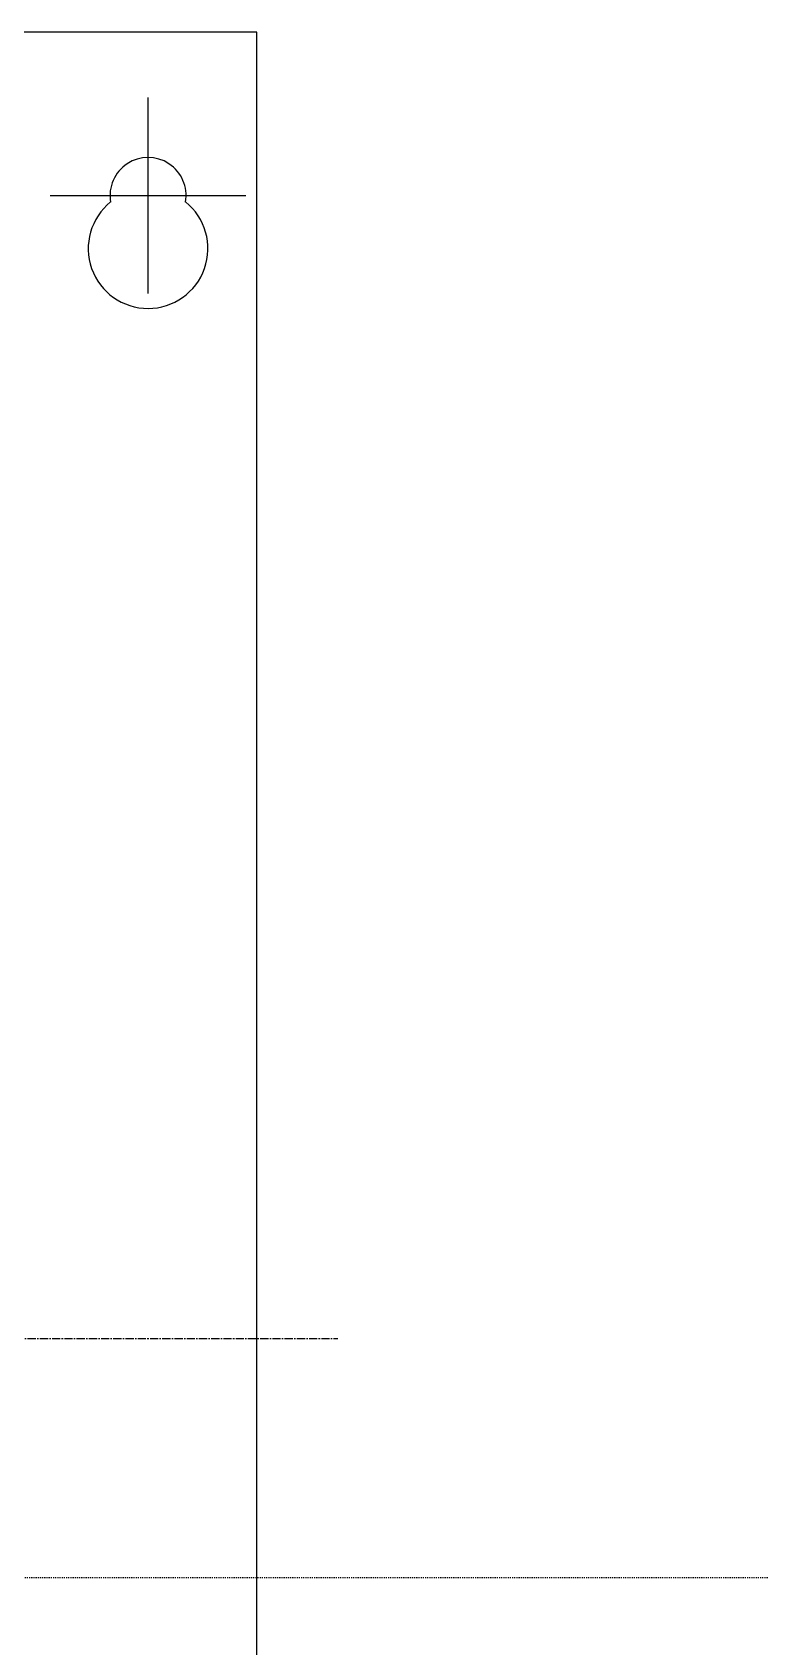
# Model space of a CAD drawing. Extents: x 53 to 624, y 35 to 325.
# Drawn here: x 556.4 to 624, y 150.2 to 298.6 of the extents above; entities that cross this region are included whole.
import ezdxf

# ---------------------------------------------------------------- set-up
doc = ezdxf.new("R2010")
doc.units = 0
doc.linetypes.add('AXES2', pattern=[1.125, 0.75, -0.125, 0.125, -0.125])
doc.linetypes.add('CENTER2', pattern=[1.125, 0.75, -0.125, 0.125, -0.125])
doc.layers.add('AXE', color=80, linetype='AXES2')

# ---------------------------------------------------------------- blocks, each defined once
blk = doc.blocks.new('hfgd')
at = {"color": 7}
for centre, radius, start, end in [((8263.52, -2141.55), 3.5, 350.2666, 189.7334), ((8263.52, -2146.42), 5.5, 128.8441, 51.1559)]:
    blk.add_arc(centre, radius, start, end, dxfattribs=at)
blk = doc.blocks.new('dgjhfdjhfjkkhg')
at = {"layer": 'AXE'}
blk.add_line((8577.81, -2505.46), (8725.58, -2505.46), dxfattribs=at)
blk = doc.blocks.new('fghd')
at = {"color": 6}
for p, q in [((8253.52, -2165.55), (8253.52, -2147.55)), ((8244.52, -2156.55), (8262.52, -2156.55))]:
    blk.add_line(p, q, dxfattribs=at)
at = {"color": 6, "linetype": 'CENTER2', "ltscale": 0.008}
blk.add_line((8310.48, -2283.55), (7738.96, -2283.55), dxfattribs=at)
at = {"color": 7}
blk.add_lwpolyline([(7783.52, -2361.55), (8263.52, -2361.55), (8263.52, -2141.55), (7783.52, -2141.55)], close=True, dxfattribs=at)
for name, p in [('hfgd', (-10, -15)), ('dgjhfdjhfjkkhg', (-454.61, 243.9))]:
    blk.add_blockref(name, p, dxfattribs=at)

msp = doc.modelspace()

# ---------------------------------------------------------------- block references
msp.add_blockref('fghd', (-7686.44, 2440.11))

doc.saveas('drawing.dxf')
